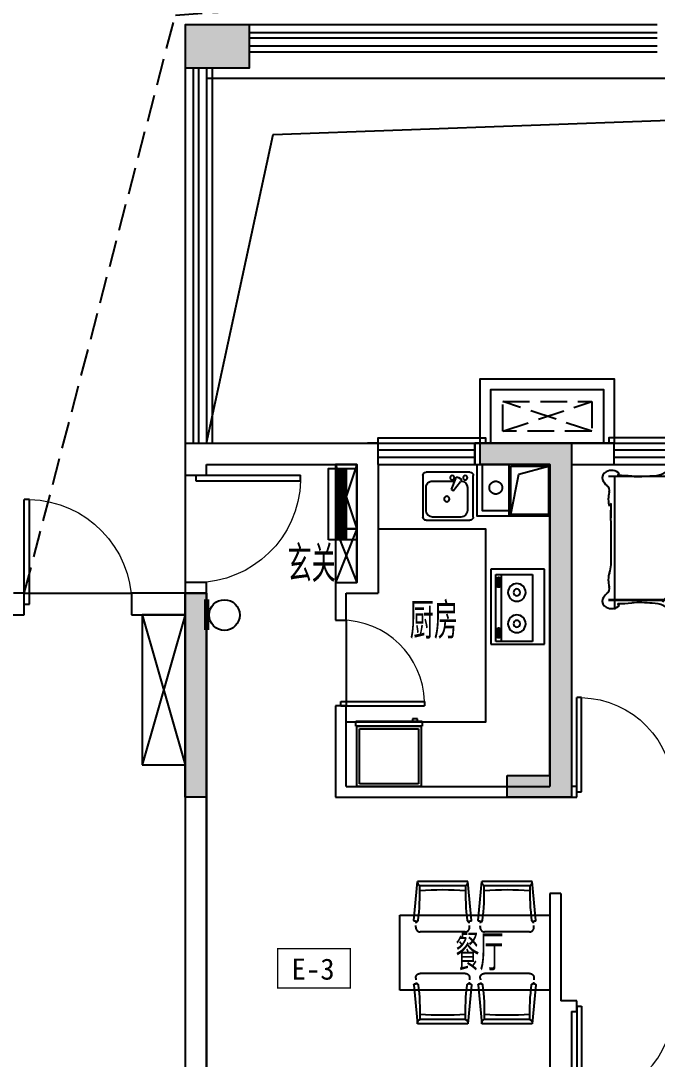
# Model space of a CAD drawing. Extents: x 2378699 to 2462834, y 1041771 to 1211756.
# Drawn here: x 2399603 to 2405536, y 1176405 to 1186087 of the extents above; entities that cross this region are included whole.
import ezdxf

# ---------------------------------------------------------------- set-up
doc = ezdxf.new("R2010")
doc.units = 0
doc.header["$LTSCALE"] = 1000
doc.linetypes.add('DASH', pattern=[0.35, 0.25, -0.1])
doc.linetypes.add('PS', pattern=[3200, 1500, -200, 1500])
doc.layers.get('0').update_dxf_attribs({"linetype": 'CONTINUOUS'})
for name, color, linetype in [('_弱电导线层', 4, 'CONTINUOUS'), ('_弱电设备层', 6, 'CONTINUOUS'), ('A-Lvtry', 5, 'CONTINUOUS'), ('A-洞口', 105, 'CONTINUOUS'), ('A-烟气道', 105, 'CONTINUOUS'), ('A-疏散距离', 105, 'DASH'), ('A-看线', 105, 'CONTINUOUS'), ('A-空调室外机', 5, 'DASH'), ('A-线脚看线', 9, 'CONTINUOUS'), ('AE-FLOR', 151, 'CONTINUOUS'), ('PS', 6, 'PS'), ('PUB_HATCH', 8, 'CONTINUOUS'), ('PUB_TEXT', 7, 'CONTINUOUS'), ('WALL', 2, 'CONTINUOUS'), ('WINDOW', 4, 'CONTINUOUS'), ('剪力墙', 6, 'CONTINUOUS'), ('商业', 2, 'CONTINUOUS'), ('户型标示', 7, 'CONTINUOUS'), ('栏杆', 142, 'CONTINUOUS')]:
    doc.layers.add(name, color=color, linetype=linetype)
doc.layers.add('A-area', color=23, linetype='CONTINUOUS', plot=False)
doc.layers.add('A-FUR', color=8, linetype='CONTINUOUS', plot=False)
doc.styles.get("Standard").update_dxf_attribs({"font": 'tssdeng.shx', "bigfont": 'tssdchn.shx'})
doc.styles.add('黑体', font='simhei.ttf')

# ---------------------------------------------------------------- blocks, each defined once
blk = doc.blocks.new('$DorLib2D$00000001')
for p, q in [((0.45, 0.975), (0.5, 0.975)), ((0.45, 0), (0.45, 0.975)), ((0.5, 0), (0.5, 0.975)), ((0.5, 0), (0.45, 0))]:
    blk.add_line(p, q)
at = {"lineweight": 13}
blk.add_arc((0.475, 0), 0.975, 91.46928, 180, dxfattribs=at)
blk = doc.blocks.new('a2huxing0322')
at = {"layer": 'A-FUR'}
for points in [[(-1870.7, 167934.8), (-1470.7, 166534.8)], [(-1470.7, 167934.8), (-1870.7, 166534.8)]]:
    blk.add_lwpolyline(points, dxfattribs=at)
blk.add_lwpolyline([(-1870.7, 166534.8), (-1470.7, 166534.8), (-1470.7, 167934.8), (-1870.7, 167934.8)], close=True, dxfattribs=at)
at = {"layer": 'WALL'}
for p, q in [((-2970.7, 168134.8), (-3070.7, 168134.8)), ((-2970.7, 167934.8), (-2970.7, 168134.8)), ((-1270.7, 168134.8), (-1970.7, 168134.8)), ((-1970.7, 168134.8), (-1970.7, 167934.8)), ((-1270.7, 168134.8), (-1270.7, 160634.8)), ((-3270.7, 167934.8), (-2970.7, 167934.8)), ((-1970.7, 167934.8), (-1470.7, 167934.8)), ((-1470.7, 167934.8), (-1470.7, 160734.8))]:
    blk.add_line(p, q, dxfattribs=at)
at = {"layer": 'WINDOW'}
blk.add_line((-2970.7, 168134.8), (-1970.7, 168134.8), dxfattribs=at)
at = {"layer": 'WINDOW', "xscale": -1000, "yscale": 1000, "zscale": -1000}
blk.add_blockref('$DorLib2D$00000001', (-2470.7, 168034.8), dxfattribs=at)
blk = doc.blocks.new('zt1')
at = {"layer": 'A-Lvtry', "linetype": 'Continuous'}
for p, q in [((-700, 0), (0, 0)), ((-700, -500), (-700, 0)), ((0, 0), (0, -500)), ((0, -500), (-700, -500))]:
    blk.add_line(p, q, dxfattribs=at)
at = {"layer": 'A-Lvtry'}
for p, q in [((-673.5, -113.1), (-673.5, -455.5)), ((-50.7, -113.1), (-673.5, -113.1)), ((-50.7, -455.5), (-50.7, -113.1)), ((-673.5, -399.8), (-50.7, -399.8)), ((-673.5, -455.5), (-50.7, -455.5)), ((-640.9, -422.1), (-640.8, -433.8)), ((-565.7, -431.5), (-630.4, -431.5)), ((-630.4, -431.5), (-630.4, -448.2)), ((-630.4, -448.2), (-565.7, -448.2)), ((-565.7, -448.2), (-565.7, -431.5)), ((-549.1, -423.2), (-549.1, -433.7)), ((-167.9, -422.1), (-167.8, -433.8)), ((-157.4, -431.5), (-157.4, -448.2)), ((-92.7, -431.5), (-157.4, -431.5)), ((-157.4, -448.2), (-92.7, -448.2)), ((-92.7, -448.2), (-92.7, -431.5)), ((-76.1, -423.2), (-76.1, -433.7))]:
    blk.add_line(p, q, dxfattribs=at)
for points in [[(-549.1, -423.2, 0.259034), (-551, -419.8, 0.076276), (-562.5, -414.9, 0.036515), (-576.1, -412.4, 0.026615), (-594.9, -411.4, 0.026615), (-613.8, -412.4, 0.036515), (-627.3, -414.9, 0.076276), (-638.9, -419.8, 0.259034), (-640.8, -423.2, 0.078462), (-640.6, -424.5, 0.056762)], [(-549.1, -433.7, 0.259034), (-551, -430.3, 0.076276), (-562.5, -425.4, 0.036515), (-576.1, -422.9, 0.026615), (-594.9, -421.9, 0.026615), (-613.8, -422.9, 0.036515), (-627.3, -425.4, 0.076276), (-638.9, -430.3, 0.259034), (-640.8, -433.7, 0.259034), (-638.9, -437.2, 0.056762), (-630.4, -441.2, 0.036515)], [(-565.7, -442.9, 0.008736), (-562.5, -442.1, 0.076276), (-551, -437.2, 0.259034), (-549.1, -433.7, 0.259034)], [(-76.1, -423.2, 0.259034), (-78, -419.8, 0.076276), (-89.5, -414.9, 0.036515), (-103.1, -412.4, 0.026615), (-121.9, -411.4, 0.026615), (-140.8, -412.4, 0.036515), (-154.3, -414.9, 0.076276), (-165.9, -419.8, 0.259034), (-167.8, -423.2, 0.078462), (-167.6, -424.5, 0.056762)], [(-76.1, -433.7, 0.259034), (-78, -430.3, 0.076276), (-89.5, -425.4, 0.036515), (-103.1, -422.9, 0.026615), (-121.9, -421.9, 0.026615), (-140.8, -422.9, 0.036515), (-154.3, -425.4, 0.076276), (-165.9, -430.3, 0.259034), (-167.8, -433.7, 0.259034), (-165.9, -437.2, 0.056762), (-157.4, -441.2, 0.036515)], [(-92.7, -442.9, 0.008736), (-89.5, -442.1, 0.076276), (-78, -437.2, 0.259034), (-76.1, -433.7, 0.259034)]]:
    blk.add_lwpolyline(points, format="xyb", dxfattribs=at)
at = {"layer": 'A-Lvtry', "linetype": 'Continuous'}
for centre, radius in [((-508.4, -258.5), 82.5), ((-215.8, -258.5), 82.5), ((-508.4, -258.5), 31.6), ((-215.8, -258.5), 31.6)]:
    blk.add_circle(centre, radius, dxfattribs=at)
at = {"layer": 'A-Lvtry', "width": 0.8, "flags": 9}
for tag in ['YSIZE', 'XSIZE']:
    blk.add_attdef(tag, (-350, 0), '', height=0.5, dxfattribs=at)
blk = doc.blocks.new('t4')
at = {"layer": 'A-Lvtry'}
for p, q in [((3876514.8, 2551819.5), (3876514.8, 2552229.1)), ((3876545.3, 2552259.6), (3876931.4, 2552259.6)), ((3876819.6, 2552205.6), (3876606.3, 2552205.6)), ((3876961.9, 2552229.1), (3876961.9, 2551819.5)), ((3876545.3, 2552144.6), (3876545.3, 2551880.5)), ((3876790.3, 2552072.2), (3876875.1, 2552142)), ((3876913.8, 2552122.3), (3876905.6, 2552136.5)), ((3876800.4, 2552054.6), (3876790.3, 2552072.2)), ((3876903.3, 2552093.1), (3876800.4, 2552054.6)), ((3876880.6, 2551880.5), (3876880.6, 2552084.6)), ((3876606.3, 2551819.5), (3876819.6, 2551819.5)), ((3876931.4, 2551789), (3876545.3, 2551789))]:
    blk.add_line(p, q, dxfattribs=at)
at = {"layer": 'A-Lvtry', "extrusion": (3.92285e-11, -1.08889e-08, 1)}
for centre, major_axis, start_param, end_param in [((3876545.3, 2552229.1), (-21.6, 21.6, 0), -0.785398, 0.785398), ((3876606.3, 2552144.6), (-43.1, 43.1, 0), -0.785398, 0.785398), ((3876819.6, 2552144.6), (43.1, 43.1, 0), 5.497787, 7.068583), ((3876911.1, 2552185.3), (-14.4, 14.4, 0), 4.712389, 10.995574), ((3876931.4, 2552229.1), (-21.6, 21.6, 0), 3.926991, 5.497787), ((3876888, 2552126.3), (14.4, 14.4, 0), 6.021386, 7.757331), ((3876896.2, 2552112.2), (-14.4, 14.4, 0), 2.714645, 4.45059), ((3876713, 2552012.6), (18, 18, 0), 6.283185283897186, 12.56637059107677), ((3876911.1, 2552063.4), (14.4, 14.4, 0), 6.283185283893945, 12.56637059107353), ((3876545.3, 2551819.5), (21.6, 21.6, 0), 2.356194, 3.926991), ((3876606.3, 2551880.5), (-43.1, 43.1, 0), 0.785398, 2.356194), ((3876819.6, 2551880.5), (-43.1, 43.1, 0), 2.356194, 3.926991), ((3876931.4, 2551819.5), (-21.6, 21.6, 0), 2.356194, 3.926991)]:
    blk.add_ellipse(centre, major_axis=major_axis, ratio=1, start_param=start_param, end_param=end_param, dxfattribs=at)
blk = doc.blocks.new('BX1')
at = {"layer": 'A-Lvtry'}
for p, q in [((-560, 8), (-607.7, 8)), ((-607.7, 8), (-607.7, -608)), ((-560, -608), (-560, 8)), ((0, 0), (-560, 0)), ((0, -600), (0, 0)), ((-560, 0), (-560, -600)), ((-24, -24), (-536, -24)), ((-536, -24), (-536, -576)), ((-24, -576), (-24, -24)), ((-631.1, -564.3), (-631.1, -520)), ((-631.1, -520), (-607.7, -520)), ((-607.7, -564.3), (-631.1, -564.3)), ((-607.7, -520), (-607.7, -564.3)), ((-536, -576), (-24, -576)), ((-607.7, -608), (-560, -608)), ((-560, -600), (0, -600))]:
    blk.add_line(p, q, dxfattribs=at)
blk = doc.blocks.new('QWER34324')
at = {"layer": 'A-FUR'}
for p, q in [((-500, 0), (0, 0)), ((-40, -1200), (-40, 0)), ((-40, 0), (0, 0)), ((0, 0), (0, -1200)), ((-40, -11.5), (-2054.4, -11.5)), ((-40, -11.5), (-2054.4, -11.5)), ((-1999.7, -11.5), (-1999.7, -1251.2)), ((-608.2, -11.5), (-1552.4, -1182.5)), ((-575.1, -11.5), (-1363.6, -1208.2)), ((-570.6, -11.5), (-570.6, -144)), ((-519.8, -11.5), (-519.8, -134.5)), ((-678.3, -172.7), (-678.3, -1028.2)), ((-336.3, -1028.2), (-336.3, -172.7)), ((-63, -1125.7), (-63, -109.1)), ((-570.6, -1040.9), (-570.6, -1208.2)), ((-519.8, -1050.4), (-519.8, -1208.2)), ((-473.4, -1060.8), (-473.4, -1125.7)), ((-40, -1161.5), (-2054.4, -1161.5)), ((-40, -1165.5), (-2054.4, -1165.5)), ((0, -1200), (-500, -1200)), ((0, -1200), (-40, -1200))]:
    blk.add_line(p, q, dxfattribs=at)
for centre, radius, start, end in [((-2050.6, -24), 61.8, 114.65516, 197.05817), ((-2025.4, -60.8), 106, 45.78413, 118.72126), ((-1950.6, -0.8), 16, 93.39574, 183.44183), ((-1636.1, 205.2), 209.3, 267.15615, 297.45765), ((-1447.1, -169), 209.9, 87.96316, 116.12762), ((-1430.8, -151), 192, 63.04698, 92.64916), ((-1225.8, 355.3), 355.3, 250.60635, 272.32801), ((-1221.3, -2275.3), 2275.6, 85.96877, 89.74947), ((-1983, 13.6), 138.4, 203.70607, 231.95597), ((-2098.3, -139.8), 53.6, 340.23108, 55.86441), ((-1965.7, -1216.9), 1215.2, 83.96781, 90.04075), ((-1770.2, 1149.8), 1160.2, 266.64954, 276.11997), ((-909.2, 1295.3), 1309.4, 263.33019, 272.35813), ((-778.2, -1523.7), 1512.6, 87.0776, 92.9224), ((-655.9, 791.2), 805.5, 266.782, 275.59148), ((-480.7, -586.2), 583.8, 86.03666, 99.53314), ((-58.4, -703), 749.3, 113.83469, 131.46224), ((532.5, -1280), 1548.8, 124.57489, 131.88808), ((-774.9, -21402.4), 21401.2, 88.49238, 89.10433), ((-1546.8, -1386.7), 1810.6, 37.31306, 49.42063), ((-689.8, -564.3), 637.9, 26.40883, 59.00025), ((-268.2, -607.5), 539, 67.62117, 92.10241), ((-160, -2948.1), 2939.9, 87.66163, 91.01156), ((-1819.9, -219), 236, 164.99871, 197.18078), ((-507.3, -588.1), 449.1, 67.62117, 112.37883), ((-2002.9, -297.8), 43.4, 129.07345, 167.94605), ((-2962.5, -319.7), 933.9, 354.95264, 3.41649), ((-605.2, 111.5), 625, 295.48, 321.15009), ((-1219.9, -370.7), 812.7, 176.67233, 181.72422), ((-3003.8, -350.3), 972.9, 356.95871, 1.57587), ((-7673.2, -3674.4), 8087.9, 20.45865, 24.04845), ((-9950.5, -649.5), 7922.3, 358.6733, 1.8401), ((-2329.2, -812.3), 299.6, 341.30518, 356.04213), ((-1523.8, 282.7), 1810.6, 309.96455, 322.68694), ((-666.8, -563.7), 637.9, 300.99975, 333.59117), ((-1819.9, -978), 236, 162.81922, 195.00129), ((-2098.3, -1057.2), 53.6, 304.13559, 19.76892), ((-507.3, -612.9), 449.1, 247.62117, 292.37883), ((-35.4, -425), 749.3, 237.46377, 246.16531), ((555.5, 176), 1548.8, 231.63721, 235.42511), ((-2050.6, -1173), 61.8, 162.94183, 245.34484), ((-1983, -1210.6), 138.4, 128.04403, 156.29393), ((-268.2, -627.3), 539, 247.62117, 292.37883), ((-2025.4, -1136.2), 106, 241.27874, 314.21587), ((-1950.6, -1196.2), 16, 176.55817, 266.60426), ((-1965.7, 19.9), 1215.2, 269.95925, 276.03219), ((-1770.2, -2346.8), 1160.2, 83.88003, 93.35046), ((-1636.1, -1402.2), 209.3, 62.54235, 92.84385), ((-1447.1, -1028), 209.9, 243.87238, 272.03684), ((-1430.8, -1046), 192, 267.35084, 296.95302), ((-1225.8, -1552.3), 355.3, 87.67199, 109.39365), ((-1221.3, 1078.3), 2275.6, 270.25053, 274.03123), ((-909.2, -2492.3), 1309.4, 87.64187, 96.66981), ((-778.2, 326.7), 1512.6, 267.0776, 272.9224), ((-655.9, -1988.2), 805.5, 84.40852, 93.218), ((-480.7, -610.8), 583.8, 260.46686, 273.96334), ((-774.9, 20205.4), 21401.2, 270.89567, 271.50762), ((-160, 1751.1), 2939.9, 268.98844, 272.33837)]:
    blk.add_arc(centre, radius, start, end, dxfattribs=at)
blk = doc.blocks.new('chair4')
at = {"linetype": 'DASH', "ltscale": 200}
for p, q in [((-470, 210.5), (-470, -210.5)), ((-426.4, 250.4), (-410.4, 248.9)), ((-426.4, -250.4), (-410.4, -248.9))]:
    blk.add_line(p, q, dxfattribs=at)
at = {"ltscale": 20}
for p, q in [((-388.8, 247), (-371.7, 245.5)), ((-364.8, 269), (0, 234.3)), ((-40, 213.8), (-40, -213.8)), ((0, 234.3), (0, -234.3)), ((-388.8, -247), (-371.7, -245.5)), ((-364.8, -269), (0, -234.3))]:
    blk.add_line(p, q, dxfattribs=at)
at = {"linetype": 'DASH', "ltscale": 200, "extrusion": (0, 0, -1)}
for centre, start_param, end_param in [((-430, 210.5), 3.926991, 5.586837), ((-430, -210.5), 2.267145, 3.926991)]:
    blk.add_ellipse(centre, major_axis=(28.3, 28.3), ratio=1, start_param=start_param, end_param=end_param, dxfattribs=at)
at = {"ltscale": 20, "extrusion": (0, 0, -1)}
for centre, major_axis, ratio, start_param, end_param in [((-365.9, 237.3), (5.66, -5.66), 1, 0.914477, 2.702691), ((-440.3, 264.1), (50.3, 50.3), 1, 0.774487, 1.131895), ((-365.2, 265), (2.83, 2.83), 1, 3.91608, 5.586837), ((-124.5, 1886.5), (-1792.2, 85), 0.932857, 4.621064, 4.803714), ((-2032.8, -2.5), (-3, 2384.1), 0.819086, 1.481782, 1.659811), ((-6.5, 197.7), (26.3, 26.3), 1, 4.375488, 5.671939), ((-365.9, -237.3), (5.66, 5.66), 1, 3.580494, 5.368708), ((-440.3, -264.1), (50.3, -50.3), 1, -1.131895, -0.774487), ((-365.2, -265), (2.83, -2.83), 1, 0.696349, 2.367105), ((-124.5, -1886.5), (1792.2, 85), 0.932857, 4.621064, 4.803714), ((-6.5, -197.7), (26.3, 26.3), 1, 2.182042, 3.478494)]:
    blk.add_ellipse(centre, major_axis=major_axis, ratio=ratio, start_param=start_param, end_param=end_param, dxfattribs=at)
blk = doc.blocks.new('canzhuo01')
for p, q in [((38356.8, 175032.9), (36956.8, 175032.9)), ((38356.8, 174332.9), (38356.8, 175032.9)), ((36956.8, 174332.9), (38356.8, 174332.9))]:
    blk.add_line(p, q)
at = {"extrusion": (0, 0, -1), "xscale": -1, "zscale": -1, "rotation": 270}
for p in [(-37356.8, 175346.8), (-37956.8, 175346.8)]:
    blk.add_blockref('chair4', p, dxfattribs=at)
at = {"xscale": -1, "rotation": 90}
for p in [(37356.8, 174018.9), (37956.8, 174018.9)]:
    blk.add_blockref('chair4', p, dxfattribs=at)
blk = doc.blocks.new('ktswaj')
at = {"linetype": 'DASH'}
blk.add_lwpolyline([(15990.1, 179082.6), (15990.1, 178253.3), (16268.4, 178253.3), (16268.4, 179082.6)], close=True, dxfattribs=at)
for points in [[(15990.1, 179082.6), (16268.4, 178253.3)], [(15990.1, 178253.3), (16268.4, 179082.6)]]:
    blk.add_lwpolyline(points, dxfattribs=at)
blk = doc.blocks.new('$TCHSYS$WIN2D')
for p, q in [((-0.5, 0.5), (0.5, 0.5)), ((-0.5, 0.5), (-0.5, -0.5)), ((0.5, 0.5), (0.5, -0.5)), ((0.5, 0.1667), (-0.5, 0.1667)), ((0.5, -0.1667), (-0.5, -0.1667)), ((-0.5, -0.5), (0.5, -0.5))]:
    blk.add_line(p, q)
blk = doc.blocks.new('a3huxing0323')
at = {"layer": 'A-FUR'}
for p, q in [((6407.6, 169334.8), (6607.6, 168734.8)), ((6607.6, 169334.8), (6407.6, 168734.8)), ((6607.6, 168734.8), (6407.6, 168234.8)), ((6407.6, 168734.8), (6607.6, 168234.8))]:
    blk.add_line(p, q, dxfattribs=at)
for points in [[(6407.6, 168734.8), (6607.6, 168734.8), (6607.6, 169334.8), (6407.6, 169334.8)], [(6407.6, 168234.8), (6607.6, 168234.8), (6607.6, 168734.8), (6407.6, 168734.8)]]:
    blk.add_lwpolyline(points, close=True, dxfattribs=at)
at = {"layer": 'A-Lvtry', "ltscale": 3}
blk.add_lwpolyline([(6807.5, 168734.8), (7807.5, 168734.8), (7807.5, 166934.8), (6507.5, 166934.8)], dxfattribs=at)
at = {"layer": 'A-烟气道'}
for points in [[(8027.6, 169334.8), (8407.6, 169334.8), (8407.6, 168854.8), (8027.6, 168854.8)], [(8042.6, 169319.8), (8392.6, 169319.8), (8392.6, 168869.8), (8042.6, 168869.8)]]:
    blk.add_lwpolyline(points, close=True, dxfattribs=at)
blk.add_lwpolyline([(8042.6, 168869.8), (8116, 169245.7), (8392.6, 169319.8)], dxfattribs=at)
at = {"layer": 'PS', "ltscale": 0.5}
blk.add_circle((7902.6, 169119.8), 60, dxfattribs=at)
at = {"layer": 'WALL'}
for p, q in [((5007.6, 169534.8), (5007.6, 169234.8)), ((5007.6, 169534.8), (6707.6, 169534.8)), ((6807.6, 169534.8), (6707.6, 169534.8)), ((6807.6, 169334.8), (6807.6, 169534.8)), ((8507.6, 169534.8), (7707.6, 169534.8)), ((7707.6, 169534.8), (7707.6, 169334.8)), ((9007.6, 169534.8), (8507.6, 169534.8)), ((9007.6, 169334.8), (9007.6, 169534.8)), ((5207.6, 169234.8), (5207.6, 169334.8)), ((5207.6, 169334.8), (6607.6, 169334.8)), ((6607.6, 169334.8), (6607.6, 168234.8)), ((6807.6, 169334.8), (6807.6, 168134.8)), ((7707.6, 169334.8), (8407.6, 169334.8)), ((8407.6, 169334.8), (8407.6, 166334.8)), ((8607.6, 169334.8), (8607.6, 166334.8)), ((8607.6, 169334.8), (9007.6, 169334.8)), ((5007.6, 169234.8), (5207.6, 169234.8)), ((5207.6, 168234.8), (5007.6, 168234.8)), ((5007.6, 168234.8), (5007.6, 160634.8)), ((5207.6, 160734.8), (5207.6, 168234.8)), ((6407.6, 168234.8), (6607.6, 168234.8)), ((6407.6, 168234.8), (6407.6, 167884.8)), ((6507.6, 168134.8), (6807.6, 168134.8)), ((6507.6, 167884.8), (6507.6, 168134.8)), ((6407.6, 167884.8), (6507.6, 167884.8)), ((6507.6, 167084.8), (6407.6, 167084.8)), ((6407.6, 167084.8), (6407.6, 166234.8)), ((6507.6, 166334.8), (6507.6, 167084.8)), ((6507.6, 166334.8), (8407.6, 166334.8)), ((8657.6, 166334.8), (8607.6, 166334.8)), ((8657.6, 166234.8), (8657.6, 166334.8)), ((6407.6, 166234.8), (8507.6, 166234.8)), ((8507.6, 166234.8), (8657.6, 166234.8)), ((8407.6, 165334.8), (8407.6, 164334.8)), ((8507.6, 165334.8), (8407.6, 165334.8)), ((8507.6, 165334.8), (8507.6, 164334.8)), ((8407.6, 164334.8), (8407.6, 160734.8)), ((8657.6, 164334.8), (8507.6, 164334.8)), ((8657.6, 164234.8), (8657.6, 164334.8)), ((8607.6, 164234.8), (8657.6, 164234.8)), ((8607.6, 164234.8), (8607.6, 160734.8))]:
    blk.add_line(p, q, dxfattribs=at)
for points in [[(8027.6, 168854.8), (7727.6, 168854.8), (7727.6, 169334.8)], [(8027.6, 168904.8), (7777.6, 168904.8), (7777.6, 169334.8)]]:
    blk.add_lwpolyline(points, dxfattribs=at)
at = {"layer": 'WINDOW'}
for p, q in [((5007.6, 169234.8), (5007.6, 168234.8)), ((6507.6, 167884.8), (6507.6, 167084.8))]:
    blk.add_line(p, q, dxfattribs=at)
at = {"layer": '户型标示', "color": 2, "const_width": 11.2}
blk.add_lwpolyline([(6546.4, 164821.9), (5868.7, 164821.9), (5868.7, 164455.5), (6546.4, 164455.5)], close=True, dxfattribs=at)
at = {"layer": '栏杆'}
for points in [[(7757.6, 169534.8), (7757.6, 170134.8), (9007.6, 170134.8), (9007.6, 169534.8)], [(7857.6, 169534.8), (7857.6, 170034.8), (8907.6, 170034.8), (8907.6, 169534.8)]]:
    blk.add_lwpolyline(points, dxfattribs=at)
at = {"layer": 'A-FUR', "xscale": -1}
blk.add_blockref('canzhuo01', (45364.4, -9898.1), dxfattribs=at)
at = {"layer": 'A-Lvtry', "extrusion": (-1.08889e-08, -3.92285e-11, -1), "zscale": -1.000000000000005}
for name, p, rotation in [('zt1', (-8357.3, 168359.4), 90.00000133402135), ('BX1', (-6607.5, 166334.8), 270)]:
    blk.add_blockref(name, p, dxfattribs=dict(at, rotation=rotation))
at = {"layer": 'A-空调室外机', "extrusion": (0, 0, -1), "zscale": -1, "rotation": 90}
blk.add_blockref('ktswaj', (170285.3, 153655.5), dxfattribs=at)
at = {"layer": 'WALL'}
blk.add_blockref('QWER34324', (11007.6, 169234.8), dxfattribs=at)
at = {"layer": 'WINDOW'}
for name, p, xscale, yscale, zscale in [('$TCHSYS$WIN2D', (7257.6, 169434.8), 900, -200, 900), ('$TCHSYS$WIN2D', (9757.6, 169434.8), 1500, -200, 1500), ('$DorLib2D$00000001', (9107.6, 166284.8), -900, 900, -900), ('$DorLib2D$00000001', (9107.6, 164284.8), -900, -900, -900)]:
    blk.add_blockref(name, p, dxfattribs=dict(at, xscale=xscale, yscale=yscale, zscale=zscale))
at = {"layer": 'WINDOW', "rotation": 270}
for p, xscale, yscale, zscale in [((5107.6, 168734.8), -1000, 1000, -1000), ((6457.6, 167484.8), 800, 800, 800)]:
    blk.add_blockref('$DorLib2D$00000001', p, dxfattribs=dict(at, xscale=xscale, yscale=yscale, zscale=zscale))
at = {"layer": '商业', "extrusion": (0, 0, -1), "zscale": -1, "rotation": 90}
blk.add_blockref('t4', (2544566.8, -3707699.1), dxfattribs=at)
at = {"layer": 'PUB_TEXT', "width": 0.7}
for s, p in [('玄关', (5961.5, 168239)), ('厨房', (7100.7, 167710.8)), ('餐厅', (7526.5, 164617.4))]:
    blk.add_text(s, height=337.59, dxfattribs=at).set_placement(p)
at = {"layer": '户型标示', "color": 2, "style": '黑体'}
blk.add_text('E-3', height=197.15, dxfattribs=at).set_placement((5998.4, 164532.8))
blk = doc.blocks.new('jgjlq030328')
at = {"layer": 'PUB_HATCH'}
for points in [[(-283735, 20511.9), (-283135, 20511.9), (-283135, 20911.9), (-283735, 20911.9)], [(-280735, 13911.9), (-280335, 13911.9), (-280335, 16811.9), (-280985, 16811.9), (-280985, 17011.9), (-280135, 17011.9), (-280135, 13711.9), (-280335, 13711.9), (-280735, 13711.9)], [(-283535, 13711.9), (-283735, 13711.9), (-283735, 15611.9), (-283535, 15611.9), (-283535, 13911.9)]]:
    blk.add_hatch(color=256, dxfattribs=at).paths.add_polyline_path(points)
at = {"layer": '剪力墙'}
for points in [[(-283735, 20511.9), (-283135, 20511.9), (-283135, 20911.9), (-283735, 20911.9)], [(-280735, 13911.9), (-280335, 13911.9), (-280335, 16811.9), (-280985, 16811.9), (-280985, 17011.9), (-280135, 17011.9), (-280135, 13711.9), (-280335, 13711.9), (-280735, 13711.9)], [(-283535, 13711.9), (-283735, 13711.9), (-283735, 15611.9), (-283535, 15611.9), (-283535, 13911.9)]]:
    blk.add_lwpolyline(points, close=True, dxfattribs=at)
for points in [[(-283535, 20511.9), (-283535, 20511.9)], [(-283535, 13911.9), (-283535, 13911.9)]]:
    blk.add_lwpolyline(points, dxfattribs=at)
blk = doc.blocks.new('ssxianjiao0329')
at = {"layer": 'A-线脚看线'}
for points in [[(-36813.7, 147148.2), (-33013.7, 147148.2)], [(-37163.7, 146998.2), (-37163.7, 143498.2)], [(-35613.8, 143498.2), (-35613.8, 143548.2), (-34613.8, 143548.2), (-34613.8, 143498.2)], [(-31863.7, 143498.2), (-31863.7, 143548.2), (-33463.7, 143548.2), (-33463.7, 143498.2)]]:
    blk.add_lwpolyline(points, dxfattribs=at)
blk = doc.blocks.new('hhhhxintongqutong0329')
at = {"layer": 'A-area'}
blk.add_lwpolyline([(-37213.7, 20182.6), (-37213.7, 20182.6), (-37213.7, 20182.6), (-37213.7, 16782.6), (-34663.7, 16782.6), (-34663.7, 16782.6), (-33413.7, 16782.6), (-33413.7, 16782.6), (-31813.7, 16782.6), (-31813.7, 16982.6), (-31213.7, 16982.6), (-31213.7, 13682.6), (-29813.7, 13682.6), (-29813.7, 16982.6), (-29213.7, 16982.6), (-29213.7, 16782.6), (-27713.6, 16782.6), (-27713.6, 16782.6), (-26463.7, 16782.6), (-26463.7, 16782.6), (-25563.6, 16782.6), (-25563.7, 18382.6), (-22113.7, 18382.6), (-22113.7, 20182.6)], close=True, dxfattribs=at)
at = {"layer": 'A-看线'}
blk.add_lwpolyline([(-22113.7, 20182.6), (-37213.7, 20182.6)], dxfattribs=at)
at = {"layer": 'AE-FLOR'}
for points in [[(-33013.7, 20682.6), (-36813.7, 20682.6)], [(-33013.7, 20482.6), (-36813.7, 20482.6)], [(-37413.7, 20282.6), (-37413.7, 16782.6)], [(-37213.7, 20282.6), (-37213.7, 16782.6)]]:
    blk.add_lwpolyline(points, dxfattribs=at)
at = {"layer": '栏杆'}
for points in [[(-33013.7, 20607.6), (-36813.7, 20607.6)], [(-33013.7, 20557.6), (-36813.7, 20557.6)], [(-37338.7, 20282.6), (-37338.7, 16782.6)], [(-37288.7, 20282.6), (-37288.7, 16782.6)]]:
    blk.add_lwpolyline(points, dxfattribs=at)
blk = doc.blocks.new('家用多媒体布线箱')
at = {"layer": '_弱电设备层'}
blk.add_lwpolyline([(-333.8, 263.9), (333.8, 263.9), (333.8, 0), (-333.8, 0)], close=True, dxfattribs=at)
at = {"layer": '_弱电设备层', "color": 14, "const_width": 100}
blk.add_lwpolyline([(-333.8, 137.6), (333.8, 137.6)], dxfattribs=at)
blk = doc.blocks.new('可视对讲室内机')
at = {"layer": '_弱电设备层', "const_width": 50}
blk.add_lwpolyline([(-149, 0), (149, 0)], dxfattribs=at)
at = {"layer": '_弱电设备层'}
blk.add_circle((4, 174), 150, dxfattribs=at)

msp = doc.modelspace()

# ---------------------------------------------------------------- block references
msp.add_blockref('a2huxing0322', (2402606.7, 1012614.4))

# ---------------------------------------------------------------- next in the draw order: block references
msp.add_blockref('a3huxing0323', (2396128.4, 1012614.4))

# ---------------------------------------------------------------- next in the draw order: linework, layer by layer
at = {"layer": 'A-洞口'}
msp.add_lwpolyline([(2401336, 1182149.2), (2401955.2, 1185026.7), (2416386, 1185549.2)], dxfattribs=at)
at = {"layer": 'A-疏散距离'}
msp.add_lwpolyline([(2399636, 1180749.2), (2401044.6, 1186140.5), (2419336, 1187349.2)], dxfattribs=at)

# ---------------------------------------------------------------- next in the draw order: block references
for name, p in [('ssxianjiao0329', (2438549.7, 1038651)), ('hhhhxintongqutong0329', (2438549.7, 1165366.6))]:
    msp.add_blockref(name, p)
at = {"layer": '_弱电导线层'}
for name, p, xscale, yscale, zscale, rotation in [('家用多媒体布线箱', (2402736, 1181581), 0.9988584476523101, 0.9988584476523101, 0.9988584476523101, 90), ('可视对讲室内机', (2401336, 1180550.6), 0.9524745978415012, 0.9524745978415012, 0.9524745978415012, 270)]:
    msp.add_blockref(name, p, dxfattribs=dict(at, xscale=xscale, yscale=yscale, zscale=zscale, rotation=rotation))
at = {"layer": '剪力墙'}
msp.add_blockref('jgjlq030328', (2684871, 1165137.3, 0), dxfattribs=at)

doc.saveas('drawing.dxf')
